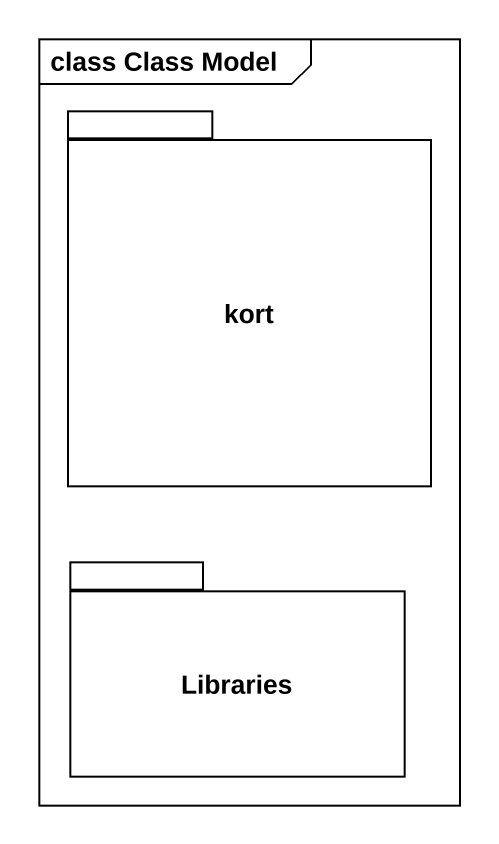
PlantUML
@startuml
mainframe class Class Model
package kort {
}
package Libraries {
}
@enduml
